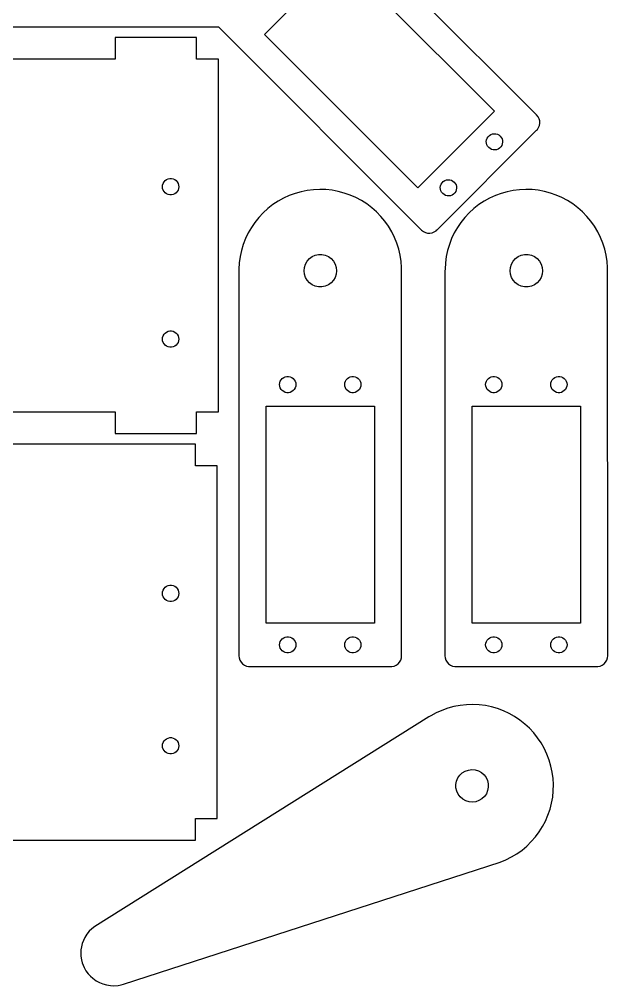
# Model space of a CAD drawing. Header units: metres. Extents: x -109 to 108, y -139 to 153.
# Drawn here: x -0.1 to 108.4, y -138.8 to 39.4 of the extents above; entities that cross this region are included whole.
import ezdxf

# ---------------------------------------------------------------- set-up
doc = ezdxf.new("R2010")
doc.units = ezdxf.units.M

msp = doc.modelspace()

# ---------------------------------------------------------------- linework, layer by layer
for p, q in [((95.299, 21.7274), (36.6091, 80.4173)), ((45.0944, 36.5767), (59.2365, 50.7188)), ((59.2365, 50.7188), (87.5208, 22.4345)), ((-36.6, 38), (36.6, 38)), ((36.6, 38), (74.0858, 0.51422)), ((32.6, 36), (17.6, 36)), ((17.6, 36), (17.6, 32)), ((32.6, 32), (32.6, 36)), ((73.3787, 8.29239), (45.0944, 36.5767)), ((17.6, 32), (-17.6, 32)), ((36.6, 32), (32.6, 32)), ((36.6, -33), (36.6, 32)), ((87.5208, 22.4345), (73.3787, 8.29239)), ((95.5621, 21.4025), (95.299, 21.7274)), ((95.7519, 21.03), (95.5621, 21.4025)), ((95.6668, 19.4052), (95.8166, 19.7956)), ((95.8602, 20.6261), (95.7519, 21.03)), ((95.8166, 19.7956), (95.882, 20.2085)), ((95.882, 20.2085), (95.8602, 20.6261)), ((76.9142, 0.51422), (95.299, 18.899)), ((86.3551, 17.7216), (86.5768, 17.9434)), ((86.5768, 17.9434), (86.8398, 18.1142)), ((86.8398, 18.1142), (87.1326, 18.2266)), ((87.1326, 18.2266), (87.4423, 18.2756)), ((87.4423, 18.2756), (87.7555, 18.2592)), ((87.7555, 18.2592), (88.0584, 18.178)), ((88.0584, 18.178), (88.3378, 18.0357)), ((88.3378, 18.0357), (88.5815, 17.8383)), ((88.5815, 17.8383), (88.7788, 17.5946)), ((95.2912, 18.9067), (95.4391, 19.0546)), ((95.299, 18.899), (95.2912, 18.9067)), ((95.4391, 19.0546), (95.6668, 19.4052)), ((86.0229, 16.8562), (86.0719, 17.1659)), ((86.0393, 16.543), (86.0229, 16.8562)), ((86.1204, 16.2401), (86.0393, 16.543)), ((86.0719, 17.1659), (86.1843, 17.4587)), ((86.2628, 15.9607), (86.1204, 16.2401)), ((86.1843, 17.4587), (86.3551, 17.7216)), ((88.8573, 16.0967), (88.6865, 15.8337)), ((88.7788, 17.5946), (88.9212, 17.3152)), ((88.9697, 16.3895), (88.8573, 16.0967)), ((88.9212, 17.3152), (89.0023, 17.0123)), ((89.0188, 16.6992), (88.9697, 16.3895)), ((89.0023, 17.0123), (89.0188, 16.6992)), ((86.4602, 15.717), (86.2628, 15.9607)), ((86.7038, 15.5197), (86.4602, 15.717)), ((86.9833, 15.3773), (86.7038, 15.5197)), ((87.2862, 15.2961), (86.9833, 15.3773)), ((87.5993, 15.2797), (87.2862, 15.2961)), ((87.909, 15.3288), (87.5993, 15.2797)), ((88.2018, 15.4412), (87.909, 15.3288)), ((88.4648, 15.612), (88.2018, 15.4412)), ((88.6865, 15.8337), (88.4648, 15.612)), ((26.3328, 8.81186), (26.4297, 9.11009)), ((26.4297, 9.11009), (26.5865, 9.38167)), ((26.5865, 9.38167), (26.7963, 9.61472)), ((26.7963, 9.61472), (27.05, 9.79903)), ((27.05, 9.79903), (27.3365, 9.92657)), ((27.3365, 9.92657), (27.6432, 9.99178)), ((27.6432, 9.99178), (27.9568, 9.99178)), ((27.9568, 9.99178), (28.2635, 9.92657)), ((28.2635, 9.92657), (28.55, 9.79903)), ((28.55, 9.79903), (28.8037, 9.61472)), ((28.8037, 9.61472), (29.0135, 9.38167)), ((29.0135, 9.38167), (29.1703, 9.11009)), ((29.1703, 9.11009), (29.2672, 8.81186)), ((77.5866, 8.68062), (77.699, 8.97337)), ((77.699, 8.97337), (77.8698, 9.23637)), ((77.8698, 9.23637), (78.0915, 9.45811)), ((78.0915, 9.45811), (78.3545, 9.62891)), ((78.3545, 9.62891), (78.6473, 9.74129)), ((78.6473, 9.74129), (78.957, 9.79034)), ((78.957, 9.79034), (79.2702, 9.77393)), ((79.2702, 9.77393), (79.5731, 9.69276)), ((79.5731, 9.69276), (79.8525, 9.5504)), ((79.8525, 9.5504), (80.0962, 9.35306)), ((80.0962, 9.35306), (80.2935, 9.10936)), ((80.2935, 9.10936), (80.4359, 8.82994)), ((26.3, 8.5), (26.3328, 8.81186)), ((26.3328, 8.18813), (26.3, 8.5)), ((26.4297, 7.88989), (26.3328, 8.18813)), ((26.5865, 7.61832), (26.4297, 7.88989)), ((26.7963, 7.38528), (26.5865, 7.61832)), ((27.05, 7.20096), (26.7963, 7.38528)), ((27.3365, 7.07341), (27.05, 7.20096)), ((28.55, 7.20096), (28.2635, 7.07341)), ((28.8037, 7.38528), (28.55, 7.20096)), ((29.0135, 7.61832), (28.8037, 7.38528)), ((29.1703, 7.88989), (29.0135, 7.61832)), ((29.2672, 8.18813), (29.1703, 7.88989)), ((29.2672, 8.81186), (29.3, 8.5)), ((29.3, 8.5), (29.2672, 8.18813)), ((50.7647, 7.26584), (49.684, 6.86818)), ((51.8729, 7.57941), (50.7647, 7.26584)), ((53.0018, 7.80704), (51.8729, 7.57941)), ((54.1448, 7.94739), (53.0018, 7.80704)), ((55.2953, 7.99963), (54.1448, 7.94739)), ((56.4463, 7.96346), (55.2953, 7.99963)), ((57.5912, 7.83908), (56.4463, 7.96346)), ((58.7232, 7.62723), (57.5912, 7.83908)), ((59.8356, 7.32916), (58.7232, 7.62723)), ((60.9219, 6.94664), (59.8356, 7.32916)), ((77.5376, 8.3709), (77.5866, 8.68062)), ((77.554, 8.05774), (77.5376, 8.3709)), ((77.6352, 7.75484), (77.554, 8.05774)), ((77.7775, 7.47543), (77.6352, 7.75484)), ((77.9749, 7.23174), (77.7775, 7.47543)), ((78.2186, 7.03439), (77.9749, 7.23174)), ((80.2013, 7.34842), (79.9795, 7.12668)), ((80.372, 7.6114), (80.2013, 7.34842)), ((80.4844, 7.90416), (80.372, 7.6114)), ((80.4359, 8.82994), (80.5171, 8.52705)), ((80.5335, 8.2139), (80.4844, 7.90416)), ((80.5171, 8.52705), (80.5335, 8.2139)), ((88.7647, 7.26584), (87.684, 6.86818)), ((89.8729, 7.57941), (88.7647, 7.26584)), ((91.0018, 7.80704), (89.8729, 7.57941)), ((92.1448, 7.94739), (91.0018, 7.80704)), ((93.2953, 7.99963), (92.1448, 7.94739)), ((94.4463, 7.96346), (93.2953, 7.99963)), ((95.5912, 7.83908), (94.4463, 7.96346)), ((96.7232, 7.62723), (95.5912, 7.83908)), ((97.8356, 7.32916), (96.7232, 7.62723)), ((98.9219, 6.94664), (97.8356, 7.32916)), ((27.6432, 7.00821), (27.3365, 7.07341)), ((27.9568, 7.00821), (27.6432, 7.00821)), ((28.2635, 7.07341), (27.9568, 7.00821)), ((47.6296, 5.83046), (46.6682, 5.1965)), ((48.6368, 6.38878), (47.6296, 5.83046)), ((49.684, 6.86818), (48.6368, 6.38878)), ((61.9756, 6.4819), (60.9219, 6.94664)), ((62.9905, 5.9377), (61.9756, 6.4819)), ((63.9607, 5.31723), (62.9905, 5.9377)), ((78.498, 6.89203), (78.2186, 7.03439)), ((78.8009, 6.81087), (78.498, 6.89203)), ((79.114, 6.79445), (78.8009, 6.81087)), ((79.4238, 6.84351), (79.114, 6.79445)), ((79.7165, 6.95589), (79.4238, 6.84351)), ((79.9795, 7.12668), (79.7165, 6.95589)), ((85.6296, 5.83046), (84.6682, 5.1965)), ((86.6368, 6.38878), (85.6296, 5.83046)), ((87.684, 6.86818), (86.6368, 6.38878)), ((99.9756, 6.4819), (98.9219, 6.94664)), ((100.99, 5.9377), (99.9756, 6.4819)), ((101.961, 5.31723), (100.99, 5.9377)), ((44.8677, 3.68039), (44.0794, 2.84088)), ((45.7382, 4.47382), (44.8677, 3.68039)), ((46.6682, 5.1965), (45.7382, 4.47382)), ((64.8804, 4.62416), (63.9607, 5.31723)), ((65.7632, 3.8445), (64.8804, 4.62416)), ((66.5647, 3.01749), (65.7632, 3.8445)), ((82.8677, 3.68039), (82.0794, 2.84088)), ((83.7382, 4.47382), (82.8677, 3.68039)), ((84.6682, 5.1965), (83.7382, 4.47382)), ((102.88, 4.62416), (101.961, 5.31723)), ((103.763, 3.8445), (102.88, 4.62416)), ((104.565, 3.01749), (103.763, 3.8445)), ((43.3422, 1.92233), (42.6932, 0.97098)), ((44.0794, 2.84088), (43.3422, 1.92233)), ((67.3003, 2.13141), (66.5647, 3.01749)), ((67.9658, 1.19153), (67.3003, 2.13141)), ((81.3422, 1.92233), (80.6932, 0.97098)), ((82.0794, 2.84088), (81.3422, 1.92233)), ((105.3, 2.13141), (104.565, 3.01749)), ((105.966, 1.19153), (105.3, 2.13141)), ((42.6932, 0.97098), (42.1191, -0.02737)), ((68.5697, 0.18037), (67.9658, 1.19153)), ((69.0818, -0.85117), (68.5697, 0.18037)), ((74.0858, 0.51422), (74.4107, 0.2511)), ((74.4107, 0.2511), (74.7833, 0.06128)), ((74.7833, 0.06128), (75.1871, -0.04694)), ((76.0176, -0.00342), (76.408, 0.14642)), ((76.408, 0.14642), (76.7586, 0.37415)), ((76.7586, 0.37415), (76.9065, 0.52197)), ((76.9065, 0.52197), (76.9142, 0.51422)), ((80.6932, 0.97098), (80.1191, -0.02737)), ((106.57, 0.18037), (105.966, 1.19153)), ((107.082, -0.85117), (106.57, 0.18037)), ((41.6233, -1.06682), (41.2003, -2.16602)), ((42.1191, -0.02737), (41.6233, -1.06682)), ((69.5132, -1.91895), (69.0818, -0.85117)), ((75.1871, -0.04694), (75.6047, -0.06883)), ((75.6047, -0.06883), (76.0176, -0.00342)), ((79.6233, -1.06682), (79.2003, -2.16602)), ((80.1191, -0.02737), (79.6233, -1.06682)), ((107.513, -1.91895), (107.082, -0.85117)), ((40.8713, -3.26965), (40.6279, -4.39528)), ((41.2003, -2.16602), (40.8713, -3.26965)), ((69.8614, -3.01666), (69.5132, -1.91895)), ((70.1244, -4.13788), (69.8614, -3.01666)), ((78.8713, -3.26965), (78.6279, -4.39528)), ((79.2003, -2.16602), (78.8713, -3.26965)), ((107.861, -3.01666), (107.513, -1.91895)), ((108.124, -4.13788), (107.861, -3.01666)), ((40.6279, -4.39528), (40.4716, -5.53627)), ((52.6594, -5.7798), (52.973, -5.23665)), ((52.973, -5.23665), (53.3926, -4.77057)), ((53.3926, -4.77057), (53.9, -4.40193)), ((53.9, -4.40193), (54.473, -4.14684)), ((54.473, -4.14684), (55.0864, -4.01645)), ((55.0864, -4.01645), (55.7136, -4.01645)), ((55.7136, -4.01645), (56.327, -4.14684)), ((56.327, -4.14684), (56.9, -4.40193)), ((56.9, -4.40193), (57.4074, -4.77057)), ((57.4074, -4.77057), (57.827, -5.23665)), ((57.827, -5.23665), (58.1406, -5.7798)), ((70.3006, -5.27596), (70.1244, -4.13788)), ((70.3889, -6.42419), (70.3006, -5.27596)), ((78.6279, -4.39528), (78.4716, -5.53627)), ((90.6594, -5.7798), (90.973, -5.23665)), ((90.973, -5.23665), (91.3926, -4.77057)), ((91.3926, -4.77057), (91.9, -4.40193)), ((91.9, -4.40193), (92.473, -4.14684)), ((92.473, -4.14684), (93.0864, -4.01645)), ((93.0864, -4.01645), (93.7136, -4.01645)), ((93.7136, -4.01645), (94.327, -4.14684)), ((94.327, -4.14684), (94.9, -4.40193)), ((94.9, -4.40193), (95.4074, -4.77057)), ((95.4074, -4.77057), (95.827, -5.23665)), ((95.827, -5.23665), (96.1406, -5.7798)), ((108.301, -5.27596), (108.124, -4.13788)), ((108.389, -6.42419), (108.301, -5.27596)), ((40.4033, -6.68587), (40.4, -7)), ((40.4, -7), (40.4, -78)), ((40.4716, -5.53627), (40.4033, -6.68587)), ((52.4, -7), (52.4656, -6.37627)), ((52.4656, -7.62373), (52.4, -7)), ((52.4656, -6.37627), (52.6594, -5.7798)), ((58.1406, -5.7798), (58.3344, -6.37627)), ((58.3344, -6.37627), (58.4, -7)), ((58.4, -7), (58.3344, -7.62373)), ((70.4, -78), (70.3889, -6.42419)), ((78.4033, -6.68587), (78.4, -7)), ((78.4, -7), (78.4, -78)), ((78.4716, -5.53627), (78.4033, -6.68587)), ((90.4, -7), (90.4656, -6.37627)), ((90.4656, -7.62373), (90.4, -7)), ((90.4656, -6.37627), (90.6594, -5.7798)), ((96.1406, -5.7798), (96.3344, -6.37627)), ((96.3344, -6.37627), (96.4, -7)), ((96.4, -7), (96.3344, -7.62373)), ((108.4, -78), (108.389, -6.42419)), ((52.6594, -8.2202), (52.4656, -7.62373)), ((52.973, -8.76335), (52.6594, -8.2202)), ((53.3926, -9.22943), (52.973, -8.76335)), ((57.827, -8.76335), (57.4074, -9.22943)), ((58.1406, -8.2202), (57.827, -8.76335)), ((58.3344, -7.62373), (58.1406, -8.2202)), ((90.6594, -8.2202), (90.4656, -7.62373)), ((90.973, -8.76335), (90.6594, -8.2202)), ((91.3926, -9.22943), (90.973, -8.76335)), ((95.827, -8.76335), (95.4074, -9.22943)), ((96.1406, -8.2202), (95.827, -8.76335)), ((96.3344, -7.62373), (96.1406, -8.2202)), ((53.9, -9.59807), (53.3926, -9.22943)), ((54.473, -9.85316), (53.9, -9.59807)), ((55.0864, -9.98357), (54.473, -9.85316)), ((55.7136, -9.98357), (55.0864, -9.98357)), ((56.327, -9.85316), (55.7136, -9.98357)), ((56.9, -9.59807), (56.327, -9.85316)), ((57.4074, -9.22943), (56.9, -9.59807)), ((91.9, -9.59807), (91.3926, -9.22943)), ((92.473, -9.85316), (91.9, -9.59807)), ((93.0864, -9.98357), (92.473, -9.85316)), ((93.7136, -9.98357), (93.0864, -9.98357)), ((94.327, -9.85316), (93.7136, -9.98357)), ((94.9, -9.59807), (94.327, -9.85316)), ((95.4074, -9.22943), (94.9, -9.59807)), ((26.3, -19.6), (26.3328, -19.2881)), ((26.3328, -19.9119), (26.3, -19.6)), ((26.3328, -19.2881), (26.4297, -18.9899)), ((26.4297, -18.9899), (26.5865, -18.7183)), ((26.5865, -18.7183), (26.7963, -18.4853)), ((26.7963, -18.4853), (27.05, -18.301)), ((27.05, -18.301), (27.3365, -18.1734)), ((27.3365, -18.1734), (27.6432, -18.1082)), ((27.6432, -18.1082), (27.9568, -18.1082)), ((27.9568, -18.1082), (28.2635, -18.1734)), ((28.2635, -18.1734), (28.55, -18.301)), ((28.55, -18.301), (28.8037, -18.4853)), ((28.8037, -18.4853), (29.0135, -18.7183)), ((29.0135, -18.7183), (29.1703, -18.9899)), ((29.1703, -18.9899), (29.2672, -19.2881)), ((29.2672, -19.2881), (29.3, -19.6)), ((29.3, -19.6), (29.2672, -19.9119)), ((26.4297, -20.2101), (26.3328, -19.9119)), ((26.5865, -20.4817), (26.4297, -20.2101)), ((26.7963, -20.7147), (26.5865, -20.4817)), ((27.05, -20.899), (26.7963, -20.7147)), ((27.3365, -21.0266), (27.05, -20.899)), ((27.6432, -21.0918), (27.3365, -21.0266)), ((27.9568, -21.0918), (27.6432, -21.0918)), ((28.2635, -21.0266), (27.9568, -21.0918)), ((28.55, -20.899), (28.2635, -21.0266)), ((28.8037, -20.7147), (28.55, -20.899)), ((29.0135, -20.4817), (28.8037, -20.7147)), ((29.1703, -20.2101), (29.0135, -20.4817)), ((29.2672, -19.9119), (29.1703, -20.2101)), ((48.3963, -26.8853), (48.65, -26.701)), ((48.65, -26.701), (48.9365, -26.5734)), ((48.9365, -26.5734), (49.2432, -26.5082)), ((49.2432, -26.5082), (49.5568, -26.5082)), ((49.5568, -26.5082), (49.8635, -26.5734)), ((49.8635, -26.5734), (50.15, -26.701)), ((50.15, -26.701), (50.4037, -26.8853)), ((60.3963, -26.8853), (60.65, -26.701)), ((60.65, -26.701), (60.9365, -26.5734)), ((60.9365, -26.5734), (61.2432, -26.5082)), ((61.2432, -26.5082), (61.5568, -26.5082)), ((61.5568, -26.5082), (61.8635, -26.5734)), ((61.8635, -26.5734), (62.15, -26.701)), ((62.15, -26.701), (62.4037, -26.8853)), ((86.3963, -26.8853), (86.65, -26.701)), ((86.65, -26.701), (86.9365, -26.5734)), ((86.9365, -26.5734), (87.2432, -26.5082)), ((87.2432, -26.5082), (87.5568, -26.5082)), ((87.5568, -26.5082), (87.8635, -26.5734)), ((87.8635, -26.5734), (88.15, -26.701)), ((88.15, -26.701), (88.4037, -26.8853)), ((98.3963, -26.8853), (98.65, -26.701)), ((98.65, -26.701), (98.9365, -26.5734)), ((98.9365, -26.5734), (99.2432, -26.5082)), ((99.2432, -26.5082), (99.5568, -26.5082)), ((99.5568, -26.5082), (99.8635, -26.5734)), ((99.8635, -26.5734), (100.15, -26.701)), ((100.15, -26.701), (100.404, -26.8853)), ((47.9, -28), (47.9328, -27.6881)), ((47.9328, -28.3119), (47.9, -28)), ((47.9328, -27.6881), (48.0297, -27.3899)), ((48.0297, -28.6101), (47.9328, -28.3119)), ((48.0297, -27.3899), (48.1865, -27.1183)), ((48.1865, -27.1183), (48.3963, -26.8853)), ((50.4037, -26.8853), (50.6135, -27.1183)), ((50.6135, -27.1183), (50.7703, -27.3899)), ((50.7703, -27.3899), (50.8672, -27.6881)), ((50.8672, -28.3119), (50.7703, -28.6101)), ((50.8672, -27.6881), (50.9, -28)), ((50.9, -28), (50.8672, -28.3119)), ((59.9, -28), (59.9328, -27.6881)), ((59.9328, -28.3119), (59.9, -28)), ((59.9328, -27.6881), (60.0297, -27.3899)), ((60.0297, -28.6101), (59.9328, -28.3119)), ((60.0297, -27.3899), (60.1865, -27.1183)), ((60.1865, -27.1183), (60.3963, -26.8853)), ((62.4037, -26.8853), (62.6135, -27.1183)), ((62.6135, -27.1183), (62.7703, -27.3899)), ((62.7703, -27.3899), (62.8672, -27.6881)), ((62.8672, -28.3119), (62.7703, -28.6101)), ((62.8672, -27.6881), (62.9, -28)), ((62.9, -28), (62.8672, -28.3119)), ((85.9, -28), (85.9328, -27.6881)), ((85.9328, -28.3119), (85.9, -28)), ((85.9328, -27.6881), (86.0297, -27.3899)), ((86.0297, -28.6101), (85.9328, -28.3119)), ((86.0297, -27.3899), (86.1865, -27.1183)), ((86.1865, -27.1183), (86.3963, -26.8853)), ((88.4037, -26.8853), (88.6135, -27.1183)), ((88.6135, -27.1183), (88.7703, -27.3899)), ((88.7703, -27.3899), (88.8672, -27.6881)), ((88.8672, -28.3119), (88.7703, -28.6101)), ((88.8672, -27.6881), (88.9, -28)), ((88.9, -28), (88.8672, -28.3119)), ((97.9, -28), (97.9328, -27.6881)), ((97.9328, -28.3119), (97.9, -28)), ((97.9328, -27.6881), (98.0297, -27.3899)), ((98.0297, -28.6101), (97.9328, -28.3119)), ((98.0297, -27.3899), (98.1865, -27.1183)), ((98.1865, -27.1183), (98.3963, -26.8853)), ((100.404, -26.8853), (100.614, -27.1183)), ((100.614, -27.1183), (100.77, -27.3899)), ((100.77, -27.3899), (100.867, -27.6881)), ((100.867, -28.3119), (100.77, -28.6101)), ((100.867, -27.6881), (100.9, -28)), ((100.9, -28), (100.867, -28.3119)), ((48.1865, -28.8817), (48.0297, -28.6101)), ((48.3963, -29.1147), (48.1865, -28.8817)), ((48.65, -29.299), (48.3963, -29.1147)), ((48.9365, -29.4266), (48.65, -29.299)), ((49.2432, -29.4918), (48.9365, -29.4266)), ((49.5568, -29.4918), (49.2432, -29.4918)), ((49.8635, -29.4266), (49.5568, -29.4918)), ((50.15, -29.299), (49.8635, -29.4266)), ((50.4037, -29.1147), (50.15, -29.299)), ((50.6135, -28.8817), (50.4037, -29.1147)), ((50.7703, -28.6101), (50.6135, -28.8817)), ((60.1865, -28.8817), (60.0297, -28.6101)), ((60.3963, -29.1147), (60.1865, -28.8817)), ((60.65, -29.299), (60.3963, -29.1147)), ((60.9365, -29.4266), (60.65, -29.299)), ((61.2432, -29.4918), (60.9365, -29.4266)), ((61.5568, -29.4918), (61.2432, -29.4918)), ((61.8635, -29.4266), (61.5568, -29.4918)), ((62.15, -29.299), (61.8635, -29.4266)), ((62.4037, -29.1147), (62.15, -29.299)), ((62.6135, -28.8817), (62.4037, -29.1147)), ((62.7703, -28.6101), (62.6135, -28.8817)), ((86.1865, -28.8817), (86.0297, -28.6101)), ((86.3963, -29.1147), (86.1865, -28.8817)), ((86.65, -29.299), (86.3963, -29.1147)), ((86.9365, -29.4266), (86.65, -29.299)), ((87.2432, -29.4918), (86.9365, -29.4266)), ((87.5568, -29.4918), (87.2432, -29.4918)), ((87.8635, -29.4266), (87.5568, -29.4918)), ((88.15, -29.299), (87.8635, -29.4266)), ((88.4037, -29.1147), (88.15, -29.299)), ((88.6135, -28.8817), (88.4037, -29.1147)), ((88.7703, -28.6101), (88.6135, -28.8817)), ((98.1865, -28.8817), (98.0297, -28.6101)), ((98.3963, -29.1147), (98.1865, -28.8817)), ((98.65, -29.299), (98.3963, -29.1147)), ((98.9365, -29.4266), (98.65, -29.299)), ((99.2432, -29.4918), (98.9365, -29.4266)), ((99.5568, -29.4918), (99.2432, -29.4918)), ((99.8635, -29.4266), (99.5568, -29.4918)), ((100.15, -29.299), (99.8635, -29.4266)), ((100.404, -29.1147), (100.15, -29.299)), ((100.614, -28.8817), (100.404, -29.1147)), ((100.77, -28.6101), (100.614, -28.8817)), ((45.4, -72), (45.4, -32)), ((45.4, -32), (65.4, -32)), ((65.4, -32), (65.4, -72)), ((83.4, -72), (83.4, -32)), ((83.4, -32), (103.4, -32)), ((103.4, -32), (103.4, -72)), ((-17.6, -33), (17.6, -33)), ((17.6, -33), (17.6, -37)), ((32.6, -37), (32.6, -33)), ((32.6, -33), (36.6, -33)), ((17.6, -37), (32.6, -37)), ((32.4, -39), (-32.6, -39)), ((32.4, -43), (32.4, -39)), ((36.4, -43), (32.4, -43)), ((36.4, -108), (36.4, -43)), ((26.3328, -66.1881), (26.4297, -65.8899)), ((26.4297, -65.8899), (26.5865, -65.6183)), ((26.5865, -65.6183), (26.7963, -65.3853)), ((26.7963, -65.3853), (27.05, -65.201)), ((27.05, -65.201), (27.3365, -65.0734)), ((27.3365, -65.0734), (27.6432, -65.0082)), ((27.6432, -65.0082), (27.9568, -65.0082)), ((27.9568, -65.0082), (28.2635, -65.0734)), ((28.2635, -65.0734), (28.55, -65.201)), ((28.55, -65.201), (28.8037, -65.3853)), ((28.8037, -65.3853), (29.0135, -65.6183)), ((29.0135, -65.6183), (29.1703, -65.8899)), ((29.1703, -65.8899), (29.2672, -66.1881)), ((26.3, -66.5), (26.3328, -66.1881)), ((26.3328, -66.8119), (26.3, -66.5)), ((26.4297, -67.1101), (26.3328, -66.8119)), ((26.5865, -67.3817), (26.4297, -67.1101)), ((26.7963, -67.6147), (26.5865, -67.3817)), ((27.05, -67.799), (26.7963, -67.6147)), ((28.8037, -67.6147), (28.55, -67.799)), ((29.0135, -67.3817), (28.8037, -67.6147)), ((29.1703, -67.1101), (29.0135, -67.3817)), ((29.2672, -66.8119), (29.1703, -67.1101)), ((29.2672, -66.1881), (29.3, -66.5)), ((29.3, -66.5), (29.2672, -66.8119)), ((27.3365, -67.9266), (27.05, -67.799)), ((27.6432, -67.9918), (27.3365, -67.9266)), ((27.9568, -67.9918), (27.6432, -67.9918)), ((28.2635, -67.9266), (27.9568, -67.9918)), ((28.55, -67.799), (28.2635, -67.9266)), ((65.4, -72), (45.4, -72)), ((103.4, -72), (83.4, -72)), ((48.3963, -74.8853), (48.65, -74.701)), ((48.65, -74.701), (48.9365, -74.5734)), ((48.9365, -74.5734), (49.2432, -74.5082)), ((49.2432, -74.5082), (49.5568, -74.5082)), ((49.5568, -74.5082), (49.8635, -74.5734)), ((49.8635, -74.5734), (50.15, -74.701)), ((50.15, -74.701), (50.4037, -74.8853)), ((60.3963, -74.8853), (60.65, -74.701)), ((60.65, -74.701), (60.9365, -74.5734)), ((60.9365, -74.5734), (61.2432, -74.5082)), ((61.2432, -74.5082), (61.5568, -74.5082)), ((61.5568, -74.5082), (61.8635, -74.5734)), ((61.8635, -74.5734), (62.15, -74.701)), ((62.15, -74.701), (62.4037, -74.8853)), ((86.3963, -74.8853), (86.65, -74.701)), ((86.65, -74.701), (86.9365, -74.5734)), ((86.9365, -74.5734), (87.2432, -74.5082)), ((87.2432, -74.5082), (87.5568, -74.5082)), ((87.5568, -74.5082), (87.8635, -74.5734)), ((87.8635, -74.5734), (88.15, -74.701)), ((88.15, -74.701), (88.4037, -74.8853)), ((98.3963, -74.8853), (98.65, -74.701)), ((98.65, -74.701), (98.9365, -74.5734)), ((98.9365, -74.5734), (99.2432, -74.5082)), ((99.2432, -74.5082), (99.5568, -74.5082)), ((99.5568, -74.5082), (99.8635, -74.5734)), ((99.8635, -74.5734), (100.15, -74.701)), ((100.15, -74.701), (100.404, -74.8853)), ((47.9, -76), (47.9328, -75.6881)), ((47.9328, -76.3119), (47.9, -76)), ((47.9328, -75.6881), (48.0297, -75.3899)), ((48.0297, -76.6101), (47.9328, -76.3119)), ((48.0297, -75.3899), (48.1865, -75.1183)), ((48.1865, -76.8817), (48.0297, -76.6101)), ((48.1865, -75.1183), (48.3963, -74.8853)), ((50.4037, -74.8853), (50.6135, -75.1183)), ((50.6135, -75.1183), (50.7703, -75.3899)), ((50.7703, -76.6101), (50.6135, -76.8817)), ((50.7703, -75.3899), (50.8672, -75.6881)), ((50.8672, -76.3119), (50.7703, -76.6101)), ((50.8672, -75.6881), (50.9, -76)), ((50.9, -76), (50.8672, -76.3119)), ((59.9, -76), (59.9328, -75.6881)), ((59.9328, -76.3119), (59.9, -76)), ((59.9328, -75.6881), (60.0297, -75.3899)), ((60.0297, -76.6101), (59.9328, -76.3119)), ((60.0297, -75.3899), (60.1865, -75.1183)), ((60.1865, -76.8817), (60.0297, -76.6101)), ((60.1865, -75.1183), (60.3963, -74.8853)), ((62.4037, -74.8853), (62.6135, -75.1183)), ((62.6135, -75.1183), (62.7703, -75.3899)), ((62.7703, -76.6101), (62.6135, -76.8817)), ((62.7703, -75.3899), (62.8672, -75.6881)), ((62.8672, -76.3119), (62.7703, -76.6101)), ((62.8672, -75.6881), (62.9, -76)), ((62.9, -76), (62.8672, -76.3119)), ((85.9, -76), (85.9328, -75.6881)), ((85.9328, -76.3119), (85.9, -76)), ((85.9328, -75.6881), (86.0297, -75.3899)), ((86.0297, -76.6101), (85.9328, -76.3119)), ((86.0297, -75.3899), (86.1865, -75.1183)), ((86.1865, -76.8817), (86.0297, -76.6101)), ((86.1865, -75.1183), (86.3963, -74.8853)), ((88.4037, -74.8853), (88.6135, -75.1183)), ((88.6135, -75.1183), (88.7703, -75.3899)), ((88.7703, -76.6101), (88.6135, -76.8817)), ((88.7703, -75.3899), (88.8672, -75.6881)), ((88.8672, -76.3119), (88.7703, -76.6101)), ((88.8672, -75.6881), (88.9, -76)), ((88.9, -76), (88.8672, -76.3119)), ((97.9, -76), (97.9328, -75.6881)), ((97.9328, -76.3119), (97.9, -76)), ((97.9328, -75.6881), (98.0297, -75.3899)), ((98.0297, -76.6101), (97.9328, -76.3119)), ((98.0297, -75.3899), (98.1865, -75.1183)), ((98.1865, -76.8817), (98.0297, -76.6101)), ((98.1865, -75.1183), (98.3963, -74.8853)), ((100.404, -74.8853), (100.614, -75.1183)), ((100.614, -75.1183), (100.77, -75.3899)), ((100.77, -76.6101), (100.614, -76.8817)), ((100.77, -75.3899), (100.867, -75.6881)), ((100.867, -76.3119), (100.77, -76.6101)), ((100.867, -75.6881), (100.9, -76)), ((100.9, -76), (100.867, -76.3119)), ((40.4, -78), (40.4437, -78.4158)), ((40.4437, -78.4158), (40.5729, -78.8135)), ((48.3963, -77.1147), (48.1865, -76.8817)), ((48.65, -77.299), (48.3963, -77.1147)), ((48.9365, -77.4266), (48.65, -77.299)), ((49.2432, -77.4918), (48.9365, -77.4266)), ((49.5568, -77.4918), (49.2432, -77.4918)), ((49.8635, -77.4266), (49.5568, -77.4918)), ((50.15, -77.299), (49.8635, -77.4266)), ((50.4037, -77.1147), (50.15, -77.299)), ((50.6135, -76.8817), (50.4037, -77.1147)), ((60.3963, -77.1147), (60.1865, -76.8817)), ((60.65, -77.299), (60.3963, -77.1147)), ((60.9365, -77.4266), (60.65, -77.299)), ((61.2432, -77.4918), (60.9365, -77.4266)), ((61.5568, -77.4918), (61.2432, -77.4918)), ((61.8635, -77.4266), (61.5568, -77.4918)), ((62.15, -77.299), (61.8635, -77.4266)), ((62.4037, -77.1147), (62.15, -77.299)), ((62.6135, -76.8817), (62.4037, -77.1147)), ((70.2271, -78.8135), (70.3563, -78.4158)), ((70.3563, -78.4158), (70.4, -78)), ((78.4, -78), (78.4437, -78.4158)), ((78.4437, -78.4158), (78.5729, -78.8135)), ((86.3963, -77.1147), (86.1865, -76.8817)), ((86.65, -77.299), (86.3963, -77.1147)), ((86.9365, -77.4266), (86.65, -77.299)), ((87.2432, -77.4918), (86.9365, -77.4266)), ((87.5568, -77.4918), (87.2432, -77.4918)), ((87.8635, -77.4266), (87.5568, -77.4918)), ((88.15, -77.299), (87.8635, -77.4266)), ((88.4037, -77.1147), (88.15, -77.299)), ((88.6135, -76.8817), (88.4037, -77.1147)), ((98.3963, -77.1147), (98.1865, -76.8817)), ((98.65, -77.299), (98.3963, -77.1147)), ((98.9365, -77.4266), (98.65, -77.299)), ((99.2432, -77.4918), (98.9365, -77.4266)), ((99.5568, -77.4918), (99.2432, -77.4918)), ((99.8635, -77.4266), (99.5568, -77.4918)), ((100.15, -77.299), (99.8635, -77.4266)), ((100.404, -77.1147), (100.15, -77.299)), ((100.614, -76.8817), (100.404, -77.1147)), ((108.227, -78.8135), (108.356, -78.4158)), ((108.356, -78.4158), (108.4, -78)), ((40.5729, -78.8135), (40.782, -79.1756)), ((40.782, -79.1756), (41.0617, -79.4863)), ((41.0617, -79.4863), (41.4, -79.732)), ((41.4, -79.732), (41.782, -79.9021)), ((41.782, -79.9021), (42.191, -79.989)), ((42.191, -79.989), (42.4, -79.989)), ((42.4, -79.989), (42.4, -80)), ((42.4, -80), (68.4, -80)), ((68.4, -79.989), (68.609, -79.989)), ((68.4, -80), (68.4, -79.989)), ((68.609, -79.989), (69.018, -79.9021)), ((69.018, -79.9021), (69.4, -79.732)), ((69.4, -79.732), (69.7383, -79.4863)), ((69.7383, -79.4863), (70.018, -79.1756)), ((70.018, -79.1756), (70.2271, -78.8135)), ((78.5729, -78.8135), (78.782, -79.1756)), ((78.782, -79.1756), (79.0617, -79.4863)), ((79.0617, -79.4863), (79.4, -79.732)), ((79.4, -79.732), (79.782, -79.9021)), ((79.782, -79.9021), (80.191, -79.989)), ((80.191, -79.989), (80.4, -79.989)), ((80.4, -79.989), (80.4, -80)), ((80.4, -80), (106.4, -80)), ((106.4, -79.989), (106.609, -79.989)), ((106.4, -80), (106.4, -79.989)), ((106.609, -79.989), (107.018, -79.9021)), ((107.018, -79.9021), (107.4, -79.732)), ((107.4, -79.732), (107.738, -79.4863)), ((107.738, -79.4863), (108.018, -79.1756)), ((108.018, -79.1756), (108.227, -78.8135)), ((81.2087, -87.1609), (80.0512, -87.3786)), ((82.3798, -87.0347), (81.2087, -87.1609)), ((83.5309, -87.0006), (82.3798, -87.0347)), ((84.6812, -87.0548), (83.5309, -87.0006)), ((85.8499, -87.2014), (84.6812, -87.0548)), ((86.978, -87.433), (85.8499, -87.2014)), ((75.7644, -89.0889), (75.429, -89.2932)), ((76.7774, -88.5411), (75.7644, -89.0889)), ((77.8295, -88.0727), (76.7774, -88.5411)), ((78.9394, -87.6786), (77.8295, -88.0727)), ((80.0512, -87.3786), (78.9394, -87.6786)), ((88.085, -87.7504), (86.978, -87.433)), ((89.1644, -88.1518), (88.085, -87.7504)), ((90.2332, -88.6468), (89.1644, -88.1518)), ((91.2375, -89.2104), (90.2332, -88.6468)), ((75.429, -89.2932), (13.8152, -127.924)), ((92.2168, -89.8647), (91.2375, -89.2104)), ((93.1417, -90.5939), (92.2168, -89.8647)), ((93.9881, -91.3749), (93.1417, -90.5939)), ((94.772, -92.2185), (93.9881, -91.3749)), ((95.4889, -93.1198), (94.772, -92.2185)), ((26.3, -94.6), (26.3328, -94.2881)), ((26.3328, -94.2881), (26.4297, -93.9899)), ((26.4297, -93.9899), (26.5865, -93.7183)), ((26.5865, -93.7183), (26.7963, -93.4853)), ((26.7963, -93.4853), (27.05, -93.301)), ((27.05, -93.301), (27.3365, -93.1734)), ((27.3365, -93.1734), (27.6432, -93.1082)), ((27.6432, -93.1082), (27.9568, -93.1082)), ((27.9568, -93.1082), (28.2635, -93.1734)), ((28.2635, -93.1734), (28.55, -93.301)), ((28.55, -93.301), (28.8037, -93.4853)), ((28.8037, -93.4853), (29.0135, -93.7183)), ((29.0135, -93.7183), (29.1703, -93.9899)), ((29.1703, -93.9899), (29.2672, -94.2881)), ((29.2672, -94.2881), (29.3, -94.6)), ((96.1346, -94.0734), (95.4889, -93.1198)), ((96.7052, -95.0738), (96.1346, -94.0734)), ((26.3328, -94.9119), (26.3, -94.6)), ((26.4297, -95.2101), (26.3328, -94.9119)), ((26.5865, -95.4817), (26.4297, -95.2101)), ((26.7963, -95.7147), (26.5865, -95.4817)), ((27.05, -95.899), (26.7963, -95.7147)), ((27.3365, -96.0266), (27.05, -95.899)), ((27.6432, -96.0918), (27.3365, -96.0266)), ((27.9568, -96.0918), (27.6432, -96.0918)), ((28.2635, -96.0266), (27.9568, -96.0918)), ((28.55, -95.899), (28.2635, -96.0266)), ((28.8037, -95.7147), (28.55, -95.899)), ((29.0135, -95.4817), (28.8037, -95.7147)), ((29.1703, -95.2101), (29.0135, -95.4817)), ((29.2672, -94.9119), (29.1703, -95.2101)), ((29.3, -94.6), (29.2672, -94.9119)), ((97.2076, -96.139), (96.7052, -95.0738)), ((97.6248, -97.2404), (97.2076, -96.139)), ((97.9481, -98.3458), (97.6248, -97.2404)), ((81.1359, -100.032), (81.5945, -99.6041)), ((81.5945, -99.6041), (82.1321, -99.2811)), ((82.1321, -99.2811), (82.7251, -99.0769)), ((82.7251, -99.0769), (83.3476, -99.0005)), ((83.3476, -99.0005), (83.9724, -99.0551)), ((83.9724, -99.0551), (84.5722, -99.2385)), ((84.5722, -99.2385), (85.1207, -99.5426)), ((85.1207, -99.5426), (85.594, -99.954)), ((98.1855, -99.4726), (97.9481, -98.3458)), ((98.3359, -100.614), (98.1855, -99.4726)), ((80.4114, -101.739), (80.5311, -101.123)), ((80.5311, -101.123), (80.7761, -100.546)), ((80.7761, -100.546), (81.1359, -100.032)), ((85.594, -99.954), (85.9715, -100.455)), ((85.9715, -100.455), (86.2365, -101.023)), ((86.2365, -101.023), (86.3776, -101.634)), ((98.3981, -101.764), (98.3359, -100.614)), ((80.4224, -102.366), (80.4114, -101.739)), ((80.5635, -102.977), (80.4224, -102.366)), ((80.8285, -103.545), (80.5635, -102.977)), ((86.2689, -102.877), (86.0238, -103.454)), ((86.3886, -102.261), (86.2689, -102.877)), ((86.3776, -101.634), (86.3886, -102.261)), ((98.2576, -104.062), (98.372, -102.916)), ((98.372, -102.916), (98.3981, -101.764)), ((81.2059, -104.046), (80.8285, -103.545)), ((81.6793, -104.457), (81.2059, -104.046)), ((82.2278, -104.762), (81.6793, -104.457)), ((82.8276, -104.945), (82.2278, -104.762)), ((83.4524, -105), (82.8276, -104.945)), ((84.0748, -104.923), (83.4524, -105)), ((84.6679, -104.719), (84.0748, -104.923)), ((85.2054, -104.396), (84.6679, -104.719)), ((85.6641, -103.968), (85.2054, -104.396)), ((86.0238, -103.454), (85.6641, -103.968)), ((98.0557, -105.195), (98.2576, -104.062)), ((97.3848, -107.424), (97.7673, -106.31)), ((97.7673, -106.31), (98.0557, -105.195)), ((32.4, -108), (36.4, -108)), ((32.4, -112), (32.4, -108)), ((96.3773, -109.523), (96.9275, -108.481)), ((96.9275, -108.481), (97.3848, -107.424)), ((95.7619, -110.496), (96.3773, -109.523)), ((-32.6, -112), (32.4, -112)), ((94.3166, -112.287), (95.0736, -111.419)), ((95.0736, -111.419), (95.7619, -110.496)), ((91.6572, -114.523), (92.6143, -113.836)), ((92.6143, -113.836), (93.4952, -113.094)), ((93.4952, -113.094), (94.3166, -112.287)), ((88.5549, -116.086), (89.6442, -115.639)), ((89.6442, -115.639), (90.6721, -115.119)), ((90.6721, -115.119), (91.6572, -114.523)), ((19.0837, -138.561), (88.5549, -116.086)), ((13.8152, -127.924), (13.2638, -128.357)), ((11.9666, -129.988), (11.7165, -130.507)), ((12.3793, -129.333), (11.9666, -129.988)), ((12.8088, -128.805), (12.3793, -129.333)), ((13.2638, -128.357), (12.8088, -128.805)), ((11.3558, -131.675), (11.2702, -132.245)), ((11.5048, -131.087), (11.3558, -131.675)), ((11.7165, -130.507), (11.5048, -131.087)), ((11.2702, -132.245), (11.2395, -132.841)), ((11.2395, -132.841), (11.2682, -133.437)), ((11.2682, -133.437), (11.3706, -134.099)), ((11.3706, -134.099), (11.5141, -134.645)), ((11.5141, -134.645), (11.8468, -135.481)), ((11.8468, -135.481), (12.1848, -136.084)), ((12.1848, -136.084), (12.6098, -136.668)), ((12.6098, -136.668), (13.0043, -137.101)), ((13.0043, -137.101), (13.4392, -137.494)), ((13.4392, -137.494), (14.0511, -137.934)), ((14.0511, -137.934), (14.7038, -138.289)), ((14.7038, -138.289), (15.3158, -138.534)), ((15.3158, -138.534), (15.9511, -138.711)), ((15.9511, -138.711), (16.7166, -138.828)), ((16.7166, -138.828), (17.3338, -138.85)), ((17.3338, -138.85), (18.1057, -138.788)), ((18.1057, -138.788), (18.6911, -138.673)), ((18.6911, -138.673), (19.0837, -138.561))]:
    msp.add_line(p, q)

doc.saveas('drawing.dxf')
